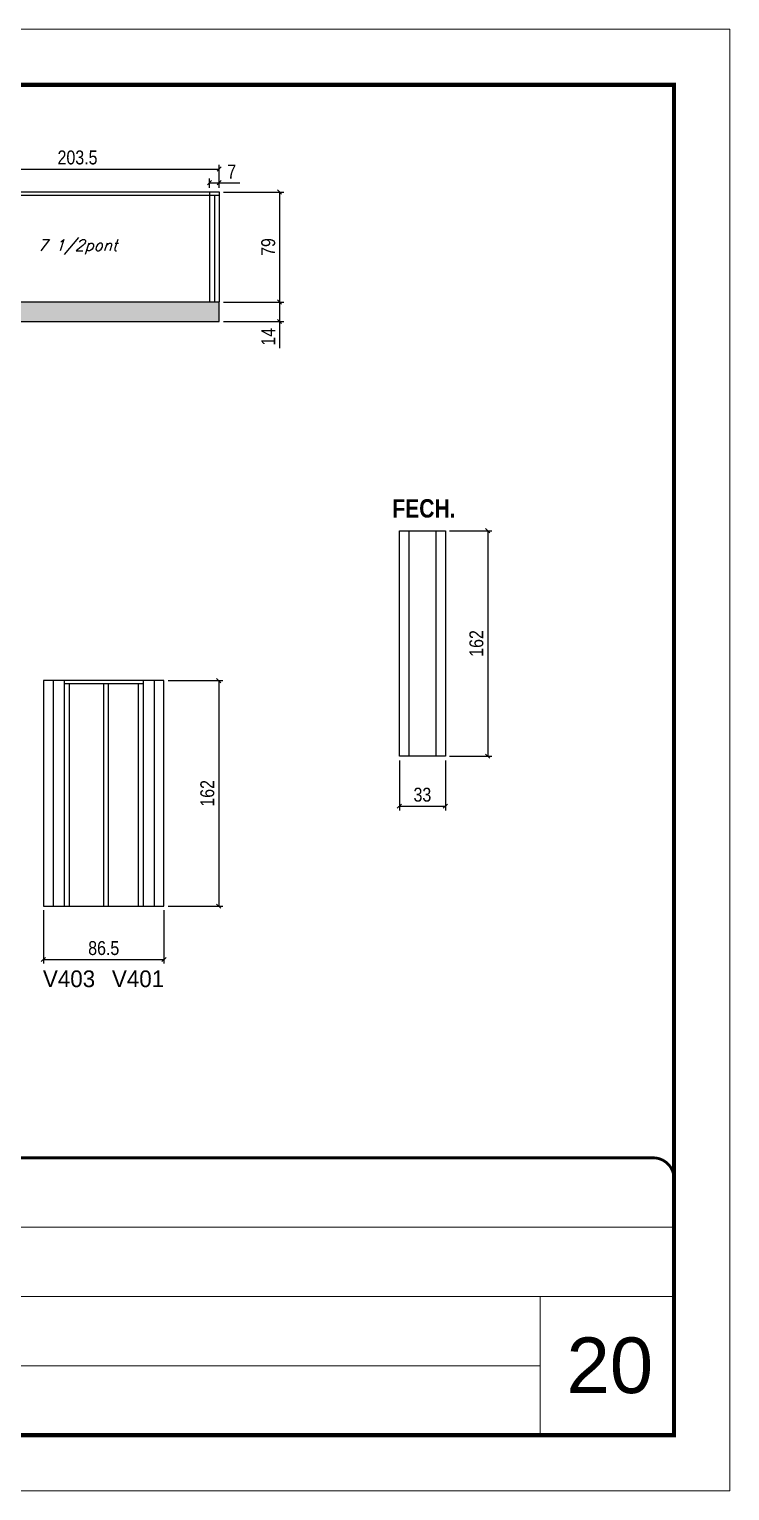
# Model space of a CAD drawing. Extents: x 13154 to 22413, y 1253 to 30260.
# Drawn here: x 18905 to 19408, y 24225 to 25275 of the extents above; entities that cross this region are included whole.
import ezdxf

# ---------------------------------------------------------------- set-up
doc = ezdxf.new("R2010")
doc.units = 0
doc.linetypes.add('CONTINUO', pattern=[0])
doc.linetypes.add('DASHED', pattern=[0.75, 0.5, -0.25])
for name, color, linetype in [('5', 5, 'Continuous'), ('COTA', 241, 'Continuous'), ('NOMENCLATURA', 7, 'Continuous'), ('Painéis', 200, 'Continuous'), ('SARR_2.2x7', 40, 'Continuous'), ('SARR_3.5x7', 81, 'Continuous'), ('texto', 7, 'Continuous')]:
    doc.layers.add(name, color=color, linetype=linetype)
for name, color, linetype, lineweight in [('CARIMBO', 255, 'Continuous', 9), ('Folhas', 255, 'Continuous', 9), ('SARRAFO DE PRESSAO', 251, 'DASHED', 9)]:
    doc.layers.add(name, color=color, linetype=linetype, lineweight=lineweight)
doc.styles.add('ARIAL', font='arial.ttf')
doc.styles.add('COTA TECNICA', font='techl___.ttf', dxfattribs={"height": 10})
doc.styles.add('Romans', font='romans.shx')
doc.styles.add('ROMAS860', font='ROMAS860.SHX')
doc.styles.add('TECNICA', font='techb___.ttf', dxfattribs={"height": 10})
doc.dimstyles.new('PAINEL', dxfattribs={"dimtxt": 10, "dimasz": 3, "dimexe": 3, "dimexo": 3, "dimgap": 3, "dimtad": 1, "dimdec": 1, "dimzin": 12, "dimdsep": 46, "dimtxsty": 'COTA TECNICA', "dimblk1": 'OBLIQUE', "dimblk2": 'OBLIQUE', "dimsah": 1, "dimcen": 0.9, "dimclrd": 4, "dimclre": 4, "dimclrt": 240, "dimadec": 1, "dimazin": 3, "dimtfac": 1, "dimtdec": 1, "dimtmove": 0, "dimatfit": 3, "dimfxl": 1, "dimtolj": 1, "dimtzin": 12, "dimarcsym": 0})

# ---------------------------------------------------------------- blocks, each defined once
blk = doc.blocks.new('9999999999')
at = {"color": 30, "linetype": 'CONTINUO'}
for p, q in [((98564.6, 34379.6), (99584, 34379.6)), ((98564.6, 34329.8), (99488, 34329.8)), ((99584, 34329.8), (99488, 34329.8)), ((99488, 34329.8), (99488, 34230.2)), ((98564.6, 34280), (99488, 34280))]:
    blk.add_line(p, q, dxfattribs=at)
at = {"color": 30, "linetype": 'CONTINUO', "const_width": 2}
blk.add_lwpolyline([(99584, 34230.2), (99584, 34414.4, 0.414214), (99569, 34429.4), (98229, 34429.4, 0.414214), (98214, 34414.4), (98214, 34245.2, 0.414214), (98229, 34230.2), (99584, 34230.2)], format="xyb", dxfattribs=at)
at = {"layer": 'Folhas'}
blk.add_lwpolyline([(98139, 34190.2), (99624, 34190.2), (99624, 35240.2), (98139, 35240.2)], close=True, dxfattribs=at)
at = {"layer": 'Folhas', "color": 30, "const_width": 3}
blk.add_lwpolyline([(98214, 34230.2), (99584, 34230.2), (99584, 35200.2), (98214, 35200.2)], close=True, dxfattribs=at)
blk = doc.blocks.new('_Oblique')
at = {"color": 0, "linetype": 'ByBlock', "lineweight": -2}
blk.add_line((-0.5, -0.5), (0.5, 0.5), dxfattribs=at)
blk = doc.blocks.new('*D1580')
at = {"layer": 'COTA', "color": 4, "lineweight": -2, "transparency": 16777216}
for p, q in [((18838, 25160.9), (18838, 25177.4)), ((18838, 25174.4), (19041.5, 25174.4)), ((19041.5, 25160.9), (19041.5, 25177.4))]:
    blk.add_line(p, q, dxfattribs=at)
at = {"layer": 'Defpoints', "color": 0, "transparency": 16777216}
for p in [(19041.5, 25174.4), (18838, 25157.9), (19041.5, 25157.9)]:
    blk.add_point(p, dxfattribs=at)
at = {"layer": 'COTA', "color": 4, "lineweight": -2, "transparency": 16777216, "xscale": 3, "yscale": 3, "zscale": 3, "rotation": 180}
blk.add_blockref('_Oblique', (18838, 25174.4), dxfattribs=at)
at = {"layer": 'COTA', "color": 4, "lineweight": -2, "transparency": 16777216, "xscale": 3, "yscale": 3, "zscale": 3}
blk.add_blockref('_Oblique', (19041.5, 25174.4), dxfattribs=at)
at = {"layer": 'COTA', "color": 240, "transparency": 16777216, "insert": (18939.8, 25182.7), "char_height": 10, "attachment_point": 5, "style": 'COTA TECNICA'}
blk.add_mtext('\\A1;203.5', dxfattribs=at)
blk = doc.blocks.new('*D1583')
at = {"layer": 'COTA', "color": 4, "lineweight": -2, "transparency": 16777216}
for p, q in [((19034.5, 25160.9), (19034.5, 25167.6)), ((19034.5, 25164.6), (19041.5, 25164.6)), ((19041.5, 25160.9), (19041.5, 25167.6)), ((19041.5, 25164.6), (19056.2, 25164.6))]:
    blk.add_line(p, q, dxfattribs=at)
at = {"layer": 'Defpoints', "color": 0, "transparency": 16777216}
for p in [(19041.5, 25164.6), (19034.5, 25157.9), (19041.5, 25157.9)]:
    blk.add_point(p, dxfattribs=at)
at = {"layer": 'COTA', "color": 4, "lineweight": -2, "transparency": 16777216, "xscale": 3, "yscale": 3, "zscale": 3, "rotation": 180}
blk.add_blockref('_Oblique', (19034.5, 25164.6), dxfattribs=at)
at = {"layer": 'COTA', "color": 4, "lineweight": -2, "transparency": 16777216, "xscale": 3, "yscale": 3, "zscale": 3}
blk.add_blockref('_Oblique', (19041.5, 25164.6), dxfattribs=at)
at = {"layer": 'COTA', "color": 240, "transparency": 16777216, "insert": (19050.4, 25172.6), "char_height": 10, "attachment_point": 5, "style": 'COTA TECNICA'}
blk.add_mtext('\\A1;7', dxfattribs=at)
blk = doc.blocks.new('*D1584')
at = {"layer": 'COTA', "color": 4, "lineweight": -2, "transparency": 16777216}
for p, q in [((19044.5, 25157.9), (19087.8, 25157.9)), ((19084.8, 25157.9), (19084.8, 25078.9)), ((19044.5, 25078.9), (19087.8, 25078.9))]:
    blk.add_line(p, q, dxfattribs=at)
at = {"layer": 'Defpoints', "color": 0, "transparency": 16777216}
for p in [(19041.5, 25157.9), (19041.5, 25078.9), (19084.8, 25078.9)]:
    blk.add_point(p, dxfattribs=at)
at = {"layer": 'COTA', "color": 4, "lineweight": -2, "transparency": 16777216, "xscale": 3, "yscale": 3, "zscale": 3}
for p, rotation in [((19084.8, 25157.9), 90), ((19084.8, 25078.9), 270)]:
    blk.add_blockref('_Oblique', p, dxfattribs=dict(at, rotation=rotation))
at = {"layer": 'COTA', "color": 240, "transparency": 16777216, "insert": (19076.7, 25118.4), "char_height": 10, "attachment_point": 5, "rotation": 90, "style": 'COTA TECNICA'}
blk.add_mtext('\\A1;79', dxfattribs=at)
blk = doc.blocks.new('*D1585')
at = {"layer": 'COTA', "color": 4, "lineweight": -2, "transparency": 16777216}
for p, q in [((19044.5, 25078.9), (19087.8, 25078.9)), ((19084.8, 25078.9), (19084.8, 25064.9)), ((19044.5, 25064.9), (19087.8, 25064.9)), ((19084.8, 25064.9), (19084.8, 25045.8))]:
    blk.add_line(p, q, dxfattribs=at)
at = {"layer": 'Defpoints', "color": 0, "transparency": 16777216}
for p in [(19041.5, 25078.9), (19041.5, 25064.9), (19084.8, 25064.9)]:
    blk.add_point(p, dxfattribs=at)
at = {"layer": 'COTA', "color": 4, "lineweight": -2, "transparency": 16777216, "xscale": 3, "yscale": 3, "zscale": 3}
for p, rotation in [((19084.8, 25078.9), 90), ((19084.8, 25064.9), 270)]:
    blk.add_blockref('_Oblique', p, dxfattribs=dict(at, rotation=rotation))
at = {"layer": 'COTA', "color": 240, "transparency": 16777216, "insert": (19076.7, 25053.9), "char_height": 10, "attachment_point": 5, "rotation": 90, "style": 'COTA TECNICA'}
blk.add_mtext('\\A1;14', dxfattribs=at)
blk = doc.blocks.new('*D1586')
at = {"layer": 'COTA', "color": 4, "lineweight": -2, "transparency": 16777216}
for p, q in [((19206.8, 24914.6), (19237.2, 24914.6)), ((19234.2, 24914.6), (19234.2, 24752.6)), ((19206.8, 24752.6), (19237.2, 24752.6))]:
    blk.add_line(p, q, dxfattribs=at)
at = {"layer": 'Defpoints', "color": 0, "transparency": 16777216}
for p in [(19203.8, 24914.6), (19203.8, 24752.6), (19234.2, 24752.6)]:
    blk.add_point(p, dxfattribs=at)
at = {"layer": 'COTA', "color": 4, "lineweight": -2, "transparency": 16777216, "xscale": 3, "yscale": 3, "zscale": 3}
for p, rotation in [((19234.2, 24914.6), 90), ((19234.2, 24752.6), 270)]:
    blk.add_blockref('_Oblique', p, dxfattribs=dict(at, rotation=rotation))
at = {"layer": 'COTA', "color": 240, "transparency": 16777216, "insert": (19226.1, 24833.6), "char_height": 10, "attachment_point": 5, "rotation": 90, "style": 'COTA TECNICA'}
blk.add_mtext('\\A1;162', dxfattribs=at)
blk = doc.blocks.new('*D1587')
at = {"layer": 'COTA', "color": 4, "lineweight": -2, "transparency": 16777216}
for p, q in [((19170.8, 24749.6), (19170.8, 24713.7)), ((19203.8, 24749.6), (19203.8, 24713.7)), ((19170.8, 24716.7), (19203.8, 24716.7))]:
    blk.add_line(p, q, dxfattribs=at)
at = {"layer": 'Defpoints', "color": 0, "transparency": 16777216}
for p in [(19170.8, 24752.6), (19203.8, 24752.6), (19203.8, 24716.7)]:
    blk.add_point(p, dxfattribs=at)
at = {"layer": 'COTA', "color": 4, "lineweight": -2, "transparency": 16777216, "xscale": 3, "yscale": 3, "zscale": 3, "rotation": 180}
blk.add_blockref('_Oblique', (19170.8, 24716.7), dxfattribs=at)
at = {"layer": 'COTA', "color": 4, "lineweight": -2, "transparency": 16777216, "xscale": 3, "yscale": 3, "zscale": 3}
blk.add_blockref('_Oblique', (19203.8, 24716.7), dxfattribs=at)
at = {"layer": 'COTA', "color": 240, "transparency": 16777216, "insert": (19187.3, 24724.9), "char_height": 10, "attachment_point": 5, "style": 'COTA TECNICA'}
blk.add_mtext('\\A1;33', dxfattribs=at)
blk = doc.blocks.new('*D1588')
at = {"layer": 'COTA', "color": 4, "lineweight": -2, "transparency": 16777216}
for p, q in [((18915.3, 24641.9), (18915.3, 24603.6)), ((19001.8, 24641.9), (19001.8, 24603.6)), ((18915.3, 24606.6), (19001.8, 24606.6))]:
    blk.add_line(p, q, dxfattribs=at)
at = {"layer": 'Defpoints', "color": 0, "transparency": 16777216}
for p in [(18915.3, 24644.9), (19001.8, 24644.9), (19001.8, 24606.6)]:
    blk.add_point(p, dxfattribs=at)
at = {"layer": 'COTA', "color": 4, "lineweight": -2, "transparency": 16777216, "xscale": 3, "yscale": 3, "zscale": 3, "rotation": 180}
blk.add_blockref('_Oblique', (18915.3, 24606.6), dxfattribs=at)
at = {"layer": 'COTA', "color": 4, "lineweight": -2, "transparency": 16777216, "xscale": 3, "yscale": 3, "zscale": 3}
blk.add_blockref('_Oblique', (19001.8, 24606.6), dxfattribs=at)
at = {"layer": 'COTA', "color": 240, "transparency": 16777216, "insert": (18958.6, 24614.7), "char_height": 10, "attachment_point": 5, "style": 'COTA TECNICA'}
blk.add_mtext('\\A1;86.5', dxfattribs=at)
blk = doc.blocks.new('*D1589')
at = {"layer": 'COTA', "color": 4, "lineweight": -2, "transparency": 16777216}
for p, q in [((19004.8, 24806.9), (19044.1, 24806.9)), ((19041.1, 24806.9), (19041.1, 24644.9)), ((19004.8, 24644.9), (19044.1, 24644.9))]:
    blk.add_line(p, q, dxfattribs=at)
at = {"layer": 'Defpoints', "color": 0, "transparency": 16777216}
for p in [(19001.8, 24806.9), (19001.8, 24644.9), (19041.1, 24644.9)]:
    blk.add_point(p, dxfattribs=at)
at = {"layer": 'COTA', "color": 4, "lineweight": -2, "transparency": 16777216, "xscale": 3, "yscale": 3, "zscale": 3}
for p, rotation in [((19041.1, 24806.9), 90), ((19041.1, 24644.9), 270)]:
    blk.add_blockref('_Oblique', p, dxfattribs=dict(at, rotation=rotation))
at = {"layer": 'COTA', "color": 240, "transparency": 16777216, "insert": (19033, 24725.9), "char_height": 10, "attachment_point": 5, "rotation": 90, "style": 'COTA TECNICA'}
blk.add_mtext('\\A1;162', dxfattribs=at)

msp = doc.modelspace()

# ---------------------------------------------------------------- hatches: boundary and pattern name
at = {"layer": 'COTA'}
h = msp.add_hatch(dxfattribs=at)
h.set_pattern_fill('AR-CONC', color=256, scale=0.03)
h.set_pattern_definition([(50, (-44.587, 0), (5.4655401, -0.47817257), [0.5715, -6.2865]), (355, (-44.587, 0), (-1.0573026, 5.7317054), [0.4572, -5.0292175]), (100.451445, (-44.132, -0.04), (4.4082374, 5.2535326), [0.4857003, -5.3427073]), (46.1842, (-44.587, 1.524), (8.1323712, -1.2612698), [0.85725, -9.42975]), (96.635558, (-43.9095, 1.419), (7.122124, 7.4227837), [0.7285507, -8.0140682]), (351.18415, (-44.587, 1.524), (7.122124, 7.4227837), [0.685799, -7.543792]), (21, (-43.825, 1.143), (4.54843174, -3.06795595), [0.5715, -6.2865]), (326, (-43.825, 1.143), (1.8540609, 5.525639), [0.4572, -5.0292]), (71.451445, (-43.446, 0.8873), (6.4024926, 2.4576831), [0.4857003, -5.3426981]), (37.5, (-44.5872, 0), (0.0926581, 2.53665117), [0, -4.96824, 0, -5.1054, 0, -5.04825]), (7.5, (-44.5872, 0), (2.00458988, 3.00541724), [0, -2.91084, 0, -4.85394, 0, -1.92405]), (327.5, (-46.2865, 0), (4.06771786, -0.17186232), [0, -1.905, 0, -5.9436, 0, -7.8867]), (317.5, (-47.0485, 0), (4.44387544, 0.76279473), [0, -2.4765, 0, -3.94716, 0, -5.6007])])
h.paths.add_polyline_path([(18579.01, 24995.94), (18609.01, 24995.94), (18609.01, 25064.94), (18761.51, 25064.94), (19041.51, 25064.94), (19041.51, 25078.94), (18350.01, 25078.94), (18350.01, 25064.94), (18579.01, 25064.94)])

# ---------------------------------------------------------------- linework, layer by layer
for p, q in [((19041.51, 25064.94), (19041.51, 25078.94)), ((18761.51, 25064.94), (19041.51, 25064.94))]:
    msp.add_line(p, q, dxfattribs=at)
at = {"layer": 'Painéis', "linetype": 'Continuous'}
for p, q in [((18106.01, 25157.94), (19041.51, 25157.94)), ((19041.51, 25157.94), (19041.51, 25078.94)), ((18350.01, 25078.94), (19041.51, 25078.94)), ((19170.84, 24752.59), (19170.84, 24914.59)), ((19170.84, 24914.59), (19203.84, 24914.59)), ((19203.84, 24914.59), (19203.84, 24752.59)), ((19001.82, 24806.9), (18915.32, 24806.9)), ((18915.32, 24806.9), (18915.32, 24644.9)), ((19001.82, 24644.9), (19001.82, 24806.9)), ((19203.84, 24752.59), (19170.84, 24752.59)), ((18915.32, 24644.9), (19001.82, 24644.9))]:
    msp.add_line(p, q, dxfattribs=at)
at = {"layer": 'SARR_2.2x7', "linetype": 'Continuous'}
for p, q in [((18838.01, 25155.74), (19041.51, 25155.74)), ((19034.51, 25157.94), (19034.51, 25078.94)), ((19177.84, 24752.59), (19177.84, 24914.59)), ((19196.84, 24914.59), (19196.84, 24752.59)), ((18922.32, 24806.9), (18922.32, 24644.9)), ((18986.82, 24804.7), (18930.32, 24804.7)), ((18994.82, 24806.9), (18994.82, 24644.9))]:
    msp.add_line(p, q, dxfattribs=at)
at = {"layer": 'SARR_3.5x7'}
for p, q in [((19038.01, 25155.74), (19038.01, 25078.94)), ((18930.32, 24806.9), (18930.32, 24644.9)), ((18933.82, 24804.7), (18933.82, 24644.9)), ((18958.4, 24804.7), (18958.4, 24644.9)), ((18961.9, 24804.7), (18961.9, 24644.9)), ((18983.32, 24804.7), (18983.32, 24644.9)), ((18986.82, 24806.9), (18986.82, 24644.9))]:
    msp.add_line(p, q, dxfattribs=at)

# ---------------------------------------------------------------- block references
at = {"layer": 'SARRAFO DE PRESSAO', "color": 6, "linetype": 'ByBlock'}
msp.add_blockref('9999999999', (-80216.1, -9965.33), dxfattribs=at)

# ---------------------------------------------------------------- texts
at = {"layer": '5', "linetype": 'Continuous', "style": 'ROMAS860'}
for s, p in [('V403', (18914.96, 24586.69)), ('V401', (18964.49, 24586.69))]:
    msp.add_text(s, height=12, rotation=0.00004, dxfattribs=at).set_placement(p)
at = {"layer": 'CARIMBO', "style": 'ARIAL'}
msp.add_text('20', height=40, dxfattribs=at).set_placement((19290.74, 24295.02))
at = {"layer": 'NOMENCLATURA', "style": 'TECNICA'}
msp.add_text('FECH.', height=13.2, dxfattribs=at).set_placement((19165.72, 24924.05))
at = {"layer": 'texto', "color": 2, "insert": (18939.76, 25118.44), "char_height": 8, "attachment_point": 5, "style": 'Romans'}
msp.add_mtext('{\\Q19;\\C256;7 1/2pont}', dxfattribs=at)

# ---------------------------------------------------------------- dimensions: what is measured, and where the dimension line sits
at = {"layer": 'COTA'}
for base, p1, p2, picture, middle in [((19041.51, 25174.44), (18838.01, 25157.94), (19041.51, 25157.94), '*D1580', (18939.76, 25182.66)), ((19041.51, 25164.55), (19034.51, 25157.94), (19041.51, 25157.94), '*D1583', (19050.38, 25172.62)), ((19203.84, 24716.68), (19170.84, 24752.59), (19203.84, 24752.59), '*D1587', (19187.34, 24724.9)), ((19001.82, 24606.59), (18915.32, 24644.9), (19001.82, 24644.9), '*D1588', (18958.57, 24614.72))]:
    dim = msp.add_linear_dim(base=base, p1=p1, p2=p2, dimstyle='PAINEL', dxfattribs=at)
    dim.commit()
    dim.dimension.update_dxf_attribs({"geometry": picture, "text_midpoint": middle})
for base, p1, p2, picture, middle in [((19084.78, 25078.94), (19041.51, 25157.94), (19041.51, 25078.94), '*D1584', (19076.68, 25118.44)), ((19084.78, 25064.94), (19041.51, 25078.94), (19041.51, 25064.94), '*D1585', (19076.71, 25053.88)), ((19234.18, 24752.59), (19203.84, 24914.59), (19203.84, 24752.59), '*D1586', (19226.08, 24833.59)), ((19041.11, 24644.9), (19001.82, 24806.9), (19001.82, 24644.9), '*D1589', (19033.01, 24725.9))]:
    dim = msp.add_linear_dim(base=base, p1=p1, p2=p2, angle=90, dimstyle='PAINEL', dxfattribs=at)
    dim.commit()
    dim.dimension.update_dxf_attribs({"geometry": picture, "text_midpoint": middle})

doc.saveas('drawing.dxf')
